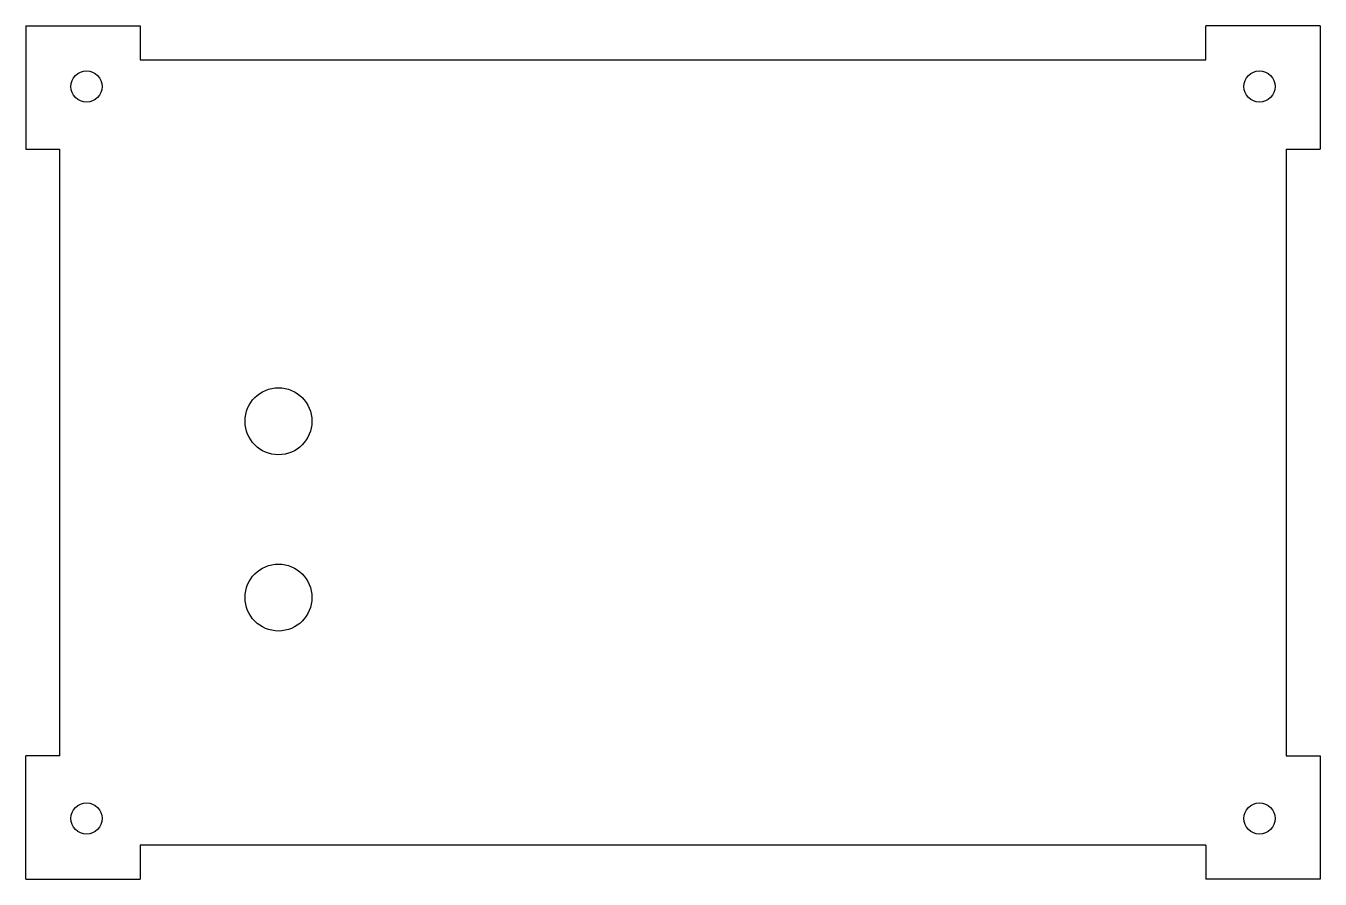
# Model space of a CAD drawing. Header units: millimetres. Extents: x -4 to 141, y -4 to 92.
import ezdxf

# ---------------------------------------------------------------- set-up
doc = ezdxf.new("R2010")
doc.units = ezdxf.units.MM

msp = doc.modelspace()

# ---------------------------------------------------------------- linework, layer by layer
at = {"color": 7, "linetype": 'Continuous', "lineweight": 25}
for p, q in [((-3.8, 91.8), (9, 91.8)), ((-3.8, 91.8), (-3.8, 78)), ((9, 91.8), (9, 88)), ((141.2, 91.8), (128.4, 91.8)), ((128.4, 88), (128.4, 91.8)), ((141.2, 91.8), (141.2, 78)), ((9, 88), (128.4, 88)), ((-3.8, 78), (0, 78)), ((0, 10), (0, 78)), ((137.4, 78), (137.4, 10)), ((137.4, 78), (141.2, 78)), ((0, 10), (-3.8, 10)), ((-3.8, -3.8), (-3.8, 10)), ((137.4, 10), (141.2, 10)), ((141.2, 10), (141.2, -3.8)), ((9, 0), (9, -3.8)), ((128.4, 0), (9, 0)), ((128.4, 0), (128.4, -3.8)), ((-3.8, -3.8), (9, -3.8)), ((141.2, -3.8), (128.4, -3.8))]:
    msp.add_line(p, q, dxfattribs=at)
for centre, radius in [((3, 85), 1.75), ((134.4, 85), 1.75), ((24.5, 47.5), 3.75), ((24.5, 27.75), 3.75), ((3, 3), 1.75), ((134.4, 3), 1.75)]:
    msp.add_circle(centre, radius, dxfattribs=at)

doc.saveas('drawing.dxf')
